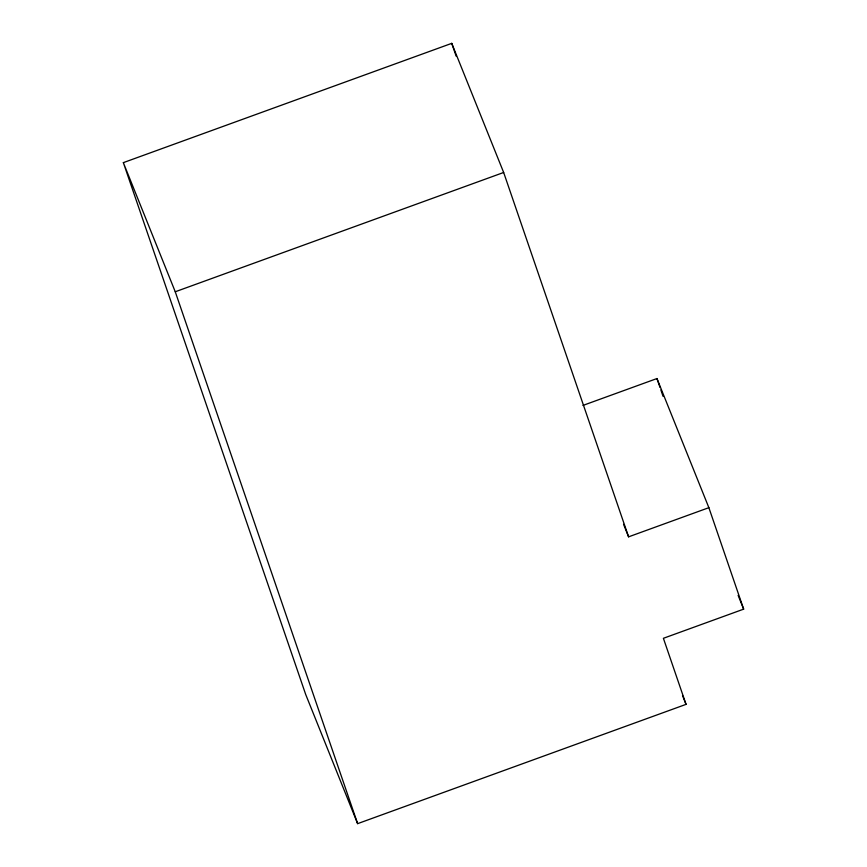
<?xml version="1.0" encoding="UTF-8"?>
<svg xmlns="http://www.w3.org/2000/svg" width="867" height="867" viewBox="0 0 867 867"><rect width="100%" height="100%" fill="white"/><g stroke="black" fill="none" stroke-linecap="round" stroke-linejoin="round"><path stroke-width="1.3" d="M123.342 162.638L451.75 43.35L503.662 172.479L628.597 536.836L708.87 507.672L743.658 609.143L663.396 638.296L686.046 704.362L357.627 823.65L305.715 694.521L123.342 162.638L175.253 291.767L357.627 823.65M175.253 291.767L503.662 172.479M582.96 405.42L656.958 378.543L708.87 507.672M738.12 595.347L743.658 609.143M623.557 524.297L628.597 536.836M682.513 695.583L686.046 704.362M656.958 378.543L660.004 387.419M660.871 389.966L663.049 396.306M451.75 43.35L456.14 56.138"/></g></svg>
